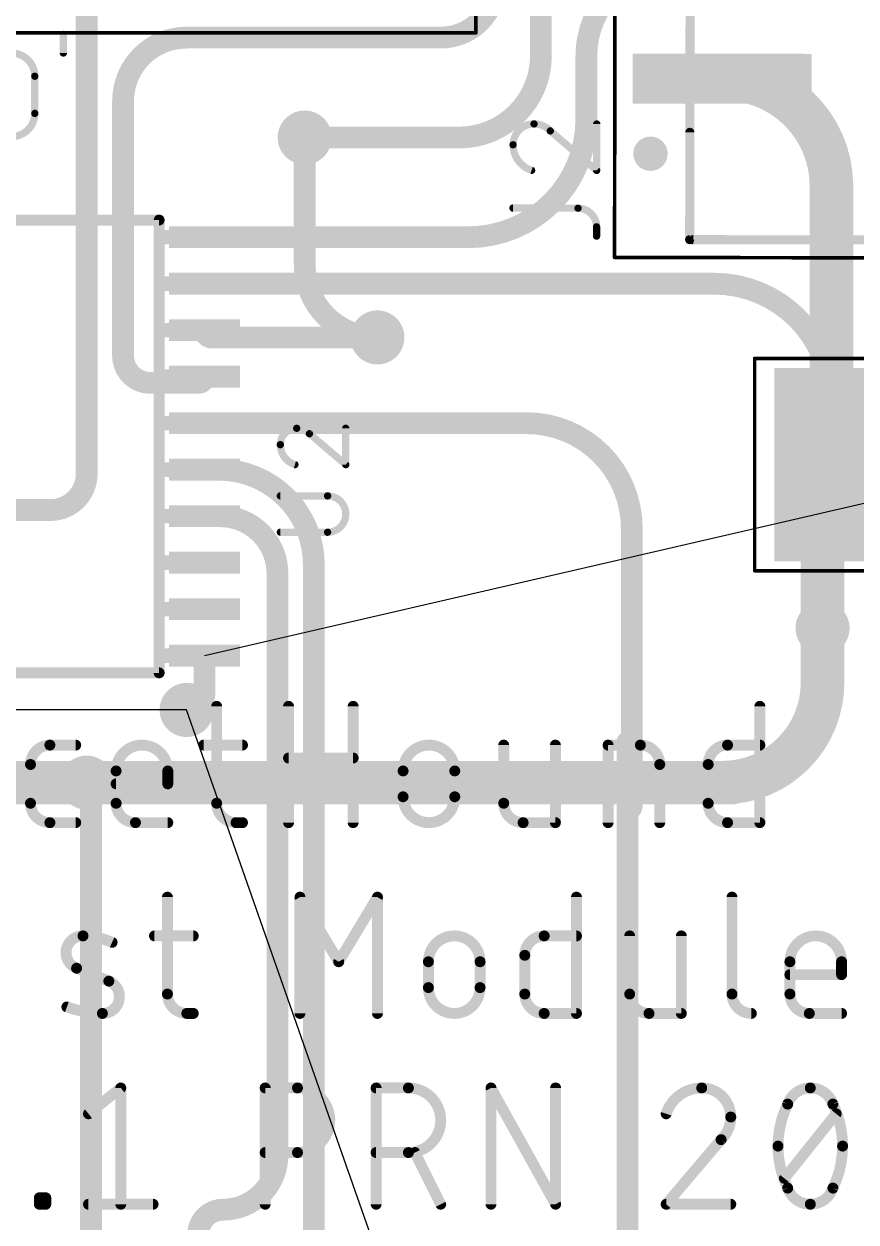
# Model space of a CAD drawing. Extents: x 33.9 to 86.6, y 2.2 to 57.4.
# Drawn here: x 61.35 to 72.99, y 14.56 to 31.31 of the extents above; entities that cross this region are included whole.
import ezdxf

# ---------------------------------------------------------------- set-up
doc = ezdxf.new("R2010")
doc.units = 0
for name, color, linetype in [('1', 12, 'CONTINUOUS'), ('16', 132, 'CONTINUOUS'), ('18', 110, 'CONTINUOUS'), ('19', 53, 'CONTINUOUS'), ('21', 253, 'CONTINUOUS'), ('25', 253, 'CONTINUOUS'), ('27', 253, 'CONTINUOUS'), ('39', 12, 'CONTINUOUS'), ('51', 253, 'CONTINUOUS')]:
    doc.layers.add(name, color=color, linetype=linetype)

# ---------------------------------------------------------------- blocks, each defined once
blk = doc.blocks.new('RECT')
blk.add_solid([(-0.5, -0.5), (0.5, -0.5), (-0.5, 0.5), (0.5, 0.5)])
blk = doc.blocks.new('ROUNDV')
at = {"const_width": 0.5}
blk.add_lwpolyline([(0, -0.25, 1), (0, 0.25, 1), (0, -0.25)], format="xyb", dxfattribs=at)

msp = doc.modelspace()

# ---------------------------------------------------------------- linework, layer by layer
at = {"layer": '1'}
for points, const_width in [([(62.23, 34.29), (62.23, 25.019)], 0.3048), ([(68.58, 32.385), (68.58, 30.861)], 0.3048), ([(67.183, 31.115), (63.627, 31.115)], 0.3048), ([(69.215, 29.972), (69.215, 30.861)], 0.3048), ([(62.738, 30.226), (62.738, 26.67)], 0.3048), ([(67.437, 29.718), (65.278, 29.718)], 0.3048), ([(72.641, 29.0717), (72.641, 26.035)], 0.6096), ([(63.8778, 28.325), (67.568, 28.325)], 0.3048), ([(63.8778, 27.675), (71.001, 27.675)], 0.3048), ([(66.294, 26.924), (63.9788, 26.924)], 0.3048), ([(63.119, 26.289), (63.7918, 26.289)], 0.3048), ([(72.641, 26.035), (72.641, 25.146)], 0.6096), ([(63.8778, 25.725), (68.382, 25.725)], 0.3048), ([(72.517, 22.86), (72.517, 25.019)], 0.6096), ([(72.641, 25.146), (72.39, 25.146)], 0.3048), ([(63.8778, 25.075), (63.81, 25.075)], 0.3048), ([(63.8778, 25.075), (64.079, 25.075)], 0.3048), ([(61.722, 24.511), (58.1282, 24.511)], 0.3048), ([(63.8778, 24.425), (64.094, 24.425)], 0.3048), ([(69.85, 24.257), (69.85, 20.38)], 0.3048), ([(65.405, 23.749), (65.405, 12.815)], 0.3048), ([(64.897, 23.622), (64.897, 15.494)], 0.3048), ([(63.8778, 22.475), (63.8778, 21.9678)], 0.3048), ([(69.79, 21.269), (69.79, 20.32)], 0.3048), ([(62.29, 13.081), (62.29, 20.641)], 0.3048), ([(69.79, 20.32), (69.79, 12.7)], 0.3048)]:
    msp.add_lwpolyline(points, dxfattribs=dict(at, const_width=const_width))
for points, const_width in [([(70.485, 32.131, 0.4142), (69.215, 30.861)], 0.3048), ([(67.183, 31.115, 0.4142), (67.945, 31.877)], 0.3048), ([(63.627, 31.115, 0.4142), (62.738, 30.226)], 0.3048), ([(63.627, 31.1912, 1), (63.627, 31.0388)], 0.1524), ([(63.627, 31.0388, 1), (63.627, 31.1912)], 0.1524), ([(67.183, 31.1912, 1), (67.183, 31.0388)], 0.1524), ([(67.183, 31.0388, 1), (67.183, 31.1912)], 0.1524), ([(67.437, 29.718, 0.4142), (68.58, 30.861)], 0.3048), ([(68.6562, 30.861, 1), (68.5038, 30.861)], 0.1524), ([(69.2912, 30.861, 1), (69.1388, 30.861)], 0.1524), ([(68.5038, 30.861, 1), (68.6562, 30.861)], 0.1524), ([(69.1388, 30.861, 1), (69.2912, 30.861)], 0.1524), ([(71.1104, 30.6924, 1), (71.1165, 30.3876)], 0.3048), ([(72.641, 29.0717, 0.4142), (71.1135, 30.54)], 0.6096), ([(62.8142, 30.226, 1), (62.6618, 30.226)], 0.1524), ([(62.6618, 30.226, 1), (62.8142, 30.226)], 0.1524), ([(67.568, 28.325, 0.4142), (69.215, 29.972)], 0.3048), ([(69.2912, 29.972, 1), (69.1388, 29.972)], 0.1524), ([(69.1388, 29.972, 1), (69.2912, 29.972)], 0.1524), ([(65.278, 29.7942, 1), (65.278, 29.6418)], 0.1524), ([(67.437, 29.7942, 1), (67.437, 29.6418)], 0.1524), ([(67.437, 29.6418, 1), (67.437, 29.7942)], 0.1524), ([(72.7934, 29.0717, 1), (72.4886, 29.0717)], 0.3048), ([(72.4886, 29.0687, 1), (72.7934, 29.0747)], 0.3048), ([(63.8778, 28.4012, 1), (63.8778, 28.2488)], 0.1524), ([(67.568, 28.4012, 1), (67.568, 28.2488)], 0.1524), ([(67.568, 28.2488, 1), (67.568, 28.4012)], 0.1524), ([(63.8778, 27.7512, 1), (63.8778, 27.5988)], 0.1524), ([(72.641, 26.035, 0.4142), (71.001, 27.675)], 0.3048), ([(71.001, 27.7512, 1), (71.001, 27.5988)], 0.1524), ([(71.001, 27.5988, 1), (71.001, 27.7512)], 0.1524), ([(63.8778, 27.025, 0.4142), (63.9788, 26.924)], 0.3048), ([(63.954, 27.025, 1), (63.8016, 27.025)], 0.1524), ([(63.9788, 27.0002, 1), (63.9788, 26.8478)], 0.1524), ([(63.9788, 26.8478, 1), (63.9788, 27.0002)], 0.1524), ([(66.294, 26.8478, 1), (66.294, 27.0002)], 0.1524), ([(62.738, 26.67, 0.4142), (63.119, 26.289)], 0.3048), ([(62.8142, 26.67, 1), (62.6618, 26.67)], 0.1524), ([(62.6618, 26.67, 1), (62.8142, 26.67)], 0.1524), ([(63.7918, 26.289, 0.4142), (63.8778, 26.375)], 0.3048), ([(63.954, 26.375, 1), (63.8016, 26.375)], 0.1524), ([(63.119, 26.3652, 1), (63.119, 26.2128)], 0.1524), ([(63.119, 26.2128, 1), (63.119, 26.3652)], 0.1524), ([(63.7918, 26.3652, 1), (63.7918, 26.2128)], 0.1524), ([(63.7918, 26.2128, 1), (63.7918, 26.3652)], 0.1524), ([(72.7934, 26.035, 1), (72.4886, 26.035)], 0.3048), ([(72.4886, 26.035, 1), (72.7934, 26.035)], 0.3048), ([(72.5648, 26.035, 1), (72.7172, 26.035)], 0.1524), ([(63.8778, 25.8012, 1), (63.8778, 25.6488)], 0.1524), ([(69.85, 24.257, 0.4142), (68.382, 25.725)], 0.3048), ([(68.382, 25.8012, 1), (68.382, 25.6488)], 0.1524), ([(68.382, 25.6488, 1), (68.382, 25.8012)], 0.1524), ([(72.517, 25.019, 0.4142), (72.39, 25.146)], 0.6096), ([(72.39, 25.2984, 1), (72.39, 24.9936)], 0.3048), ([(72.6694, 25.019, 1), (72.3646, 25.019)], 0.3048), ([(72.39, 25.2222, 1), (72.39, 25.0698)], 0.1524), ([(72.4886, 25.146, 1), (72.7934, 25.146)], 0.3048), ([(72.641, 25.0698, 1), (72.641, 25.2222)], 0.1524), ([(61.722, 24.511, 0.4142), (62.23, 25.019)], 0.3048), ([(62.3062, 25.019, 1), (62.1538, 25.019)], 0.1524), ([(63.81, 25.1512, 1), (63.81, 24.9988)], 0.1524), ([(63.8778, 25.1512, 1), (63.8778, 24.9988)], 0.1524), ([(63.8778, 24.9988, 1), (63.8778, 25.1512)], 0.1524), ([(65.405, 23.749, 0.4142), (64.079, 25.075)], 0.3048), ([(64.079, 25.1512, 1), (64.079, 24.9988)], 0.1524), ([(64.079, 24.9988, 1), (64.079, 25.1512)], 0.1524), ([(72.3646, 25.019, 1), (72.6694, 25.019)], 0.3048), ([(62.1538, 25.019, 1), (62.3062, 25.019)], 0.1524), ([(61.722, 24.5872, 1), (61.722, 24.4348)], 0.1524), ([(61.722, 24.4348, 1), (61.722, 24.5872)], 0.1524), ([(63.8778, 24.5012, 1), (63.8778, 24.3488)], 0.1524), ([(64.897, 23.622, 0.4142), (64.094, 24.425)], 0.3048), ([(64.094, 24.5012, 1), (64.094, 24.3488)], 0.1524), ([(64.094, 24.3488, 1), (64.094, 24.5012)], 0.1524), ([(69.9262, 24.257, 1), (69.7738, 24.257)], 0.1524), ([(69.7738, 24.257, 1), (69.9262, 24.257)], 0.1524), ([(65.4812, 23.749, 1), (65.3288, 23.749)], 0.1524), ([(65.3288, 23.749, 1), (65.4812, 23.749)], 0.1524), ([(64.9732, 23.622, 1), (64.8208, 23.622)], 0.1524), ([(64.8208, 23.622, 1), (64.9732, 23.622)], 0.1524), ([(72.3646, 22.86, 1), (72.6694, 22.86)], 0.3048), ([(63.954, 22.475, 1), (63.8016, 22.475)], 0.1524), ([(63.627, 21.717, 0.4142), (63.8778, 21.9678)], 0.3048), ([(63.954, 21.9678, 1), (63.8016, 21.9678)], 0.1524), ([(63.8016, 21.9678, 1), (63.954, 21.9678)], 0.1524), ([(63.627, 21.7932, 1), (63.627, 21.6408)], 0.1524), ([(69.8662, 21.269, 1), (69.7138, 21.269)], 0.1524), ([(62.29, 20.641, 0.4142), (62.23, 20.701)], 0.3048), ([(62.23, 20.7772, 1), (62.23, 20.6248)], 0.1524), ([(62.3662, 20.641, 1), (62.2138, 20.641)], 0.1524), ([(62.2138, 20.641, 1), (62.3662, 20.641)], 0.1524), ([(69.79, 20.32, 0.4142), (69.85, 20.38)], 0.3048), ([(69.8662, 20.32, 1), (69.7138, 20.32)], 0.1524), ([(69.79, 20.3962, 1), (69.79, 20.2438)], 0.1524), ([(69.9262, 20.38, 1), (69.7738, 20.38)], 0.1524), ([(69.7738, 20.38, 1), (69.9262, 20.38)], 0.1524), ([(69.7138, 20.32, 1), (69.8662, 20.32)], 0.1524), ([(64.135, 14.732, 0.4142), (64.897, 15.494)], 0.3048), ([(64.9732, 15.494, 1), (64.8208, 15.494)], 0.1524), ([(64.8208, 15.494, 1), (64.9732, 15.494)], 0.1524), ([(64.135, 14.732, 0.4142), (63.79, 14.387)], 0.3048), ([(64.135, 14.8082, 1), (64.135, 14.6558)], 0.1524), ([(64.135, 14.6558, 1), (64.135, 14.8082)], 0.1524)]:
    msp.add_lwpolyline(points, format="xyb", dxfattribs=dict(at, const_width=const_width))
at = {"layer": '16'}
for points, const_width in [([(65.278, 29.718), (65.278, 27.94)], 0.3048), ([(72.517, 22.098), (72.517, 22.86)], 0.6096), ([(62.23, 20.701), (49.53, 20.701)], 0.6096), ([(62.23, 20.701), (71.12, 20.701)], 0.6096), ([(71.12, 20.701), (71.247, 20.701)], 0.6096)]:
    msp.add_lwpolyline(points, dxfattribs=dict(at, const_width=const_width))
for points, const_width in [([(65.3542, 29.718, 1), (65.2018, 29.718)], 0.1524), ([(65.278, 27.94, 0.4142), (66.294, 26.924)], 0.3048), ([(65.3542, 27.94, 1), (65.2018, 27.94)], 0.1524), ([(65.2018, 27.94, 1), (65.3542, 27.94)], 0.1524), ([(66.294, 26.8478, 1), (66.294, 27.0002)], 0.1524), ([(72.6694, 22.86, 1), (72.3646, 22.86)], 0.3048), ([(71.12, 20.701, 0.4142), (72.517, 22.098)], 0.6096), ([(72.6694, 22.098, 1), (72.3646, 22.098)], 0.3048), ([(72.3646, 22.098, 1), (72.6694, 22.098)], 0.3048), ([(62.23, 20.8534, 1), (62.23, 20.5486)], 0.3048), ([(62.23, 20.5486, 1), (62.23, 20.8534)], 0.3048), ([(71.12, 20.8534, 1), (71.12, 20.5486)], 0.3048), ([(71.12, 20.8534, 1), (71.12, 20.5486)], 0.3048), ([(71.12, 20.5486, 1), (71.12, 20.8534)], 0.3048), ([(71.247, 20.5486, 1), (71.247, 20.8534)], 0.3048)]:
    msp.add_lwpolyline(points, format="xyb", dxfattribs=dict(at, const_width=const_width))
at = {"layer": '19'}
for p, q in [((75.441, 25.146), (63.8778, 22.475)), ((63.627, 21.717), (53.721, 21.717)), ((66.79, 12.7), (63.627, 21.717))]:
    msp.add_line(p, q, dxfattribs=at)
at = {"layer": '21'}
for points, const_width in [([(70.6595, 28.2908), (70.6621, 29.7908)], 0.127), ([(58.6772, 28.5646), (63.2428, 28.5646)], 0.1524), ([(70.7095, 28.2907), (73.4095, 28.286)], 0.127), ([(63.2428, 22.2354), (58.6772, 22.2354)], 0.1524), ([(64.0467, 21.7678), (64.0467, 20.4131)], 0.1524), ([(65.0518, 20.1422), (65.0518, 21.7678)], 0.1524), ([(65.9549, 21.7678), (65.9549, 20.1422)], 0.1524), ([(71.6408, 21.7678), (71.6408, 20.1422)], 0.1524), ([(61.7154, 21.2259), (62.0767, 21.2259)], 0.1524), ([(63.8661, 21.2259), (64.408, 21.2259)], 0.1524), ([(68.06, 21.2259), (68.06, 20.4131)], 0.1524), ([(68.7824, 20.1422), (68.7824, 21.2259)], 0.1524), ([(69.5189, 20.1422), (69.5189, 21.2259)], 0.1524), ([(69.5189, 21.2259), (69.9704, 21.2259)], 0.1524), ([(71.1893, 21.2259), (71.6408, 21.2259)], 0.1524), ([(65.0518, 21.0453), (65.9549, 21.0453)], 0.1524), ([(61.4445, 20.4131), (61.4445, 20.955)], 0.1524), ([(62.6411, 20.4131), (62.6411, 20.8647)], 0.1524), ([(63.3636, 20.8647), (63.3636, 20.6841)], 0.1524), ([(66.6531, 20.5034), (66.6531, 20.8647)], 0.1524), ([(67.3756, 20.8647), (67.3756, 20.5034)], 0.1524), ([(70.2414, 20.955), (70.2414, 20.1422)], 0.1524), ([(70.9184, 20.4131), (70.9184, 20.955)], 0.1524), ([(63.3636, 20.6841), (62.6411, 20.6841)], 0.1524), ([(62.0767, 20.1422), (61.7154, 20.1422)], 0.1524), ([(63.3636, 20.1422), (62.9121, 20.1422)], 0.1524), ([(64.3177, 20.1422), (64.408, 20.1422)], 0.1524), ([(68.3309, 20.1422), (68.7824, 20.1422)], 0.1524), ([(71.6408, 20.1422), (71.1893, 20.1422)], 0.1524), ([(63.3585, 19.1008), (63.3585, 17.7461)], 0.1524), ([(65.2111, 17.4752), (65.2111, 19.1008)], 0.1524), ([(65.2111, 19.1008), (65.753, 18.1977)], 0.1524), ([(65.753, 18.1977), (66.2948, 19.1008)], 0.1524), ([(66.2948, 19.1008), (66.2948, 17.4752)], 0.1524), ([(69.0768, 19.1008), (69.0768, 17.4752)], 0.1524), ([(71.2511, 19.1008), (71.2511, 17.7461)], 0.1524), ([(63.1778, 18.5589), (63.7197, 18.5589)], 0.1524), ([(68.6253, 18.5589), (69.0768, 18.5589)], 0.1524), ([(69.8206, 18.5589), (69.8206, 17.7461)], 0.1524), ([(70.5431, 17.4752), (70.5431, 18.5589)], 0.1524), ([(67.007, 17.8364), (67.007, 18.1977)], 0.1524), ([(67.7294, 18.1977), (67.7294, 17.8364)], 0.1524), ([(68.3543, 17.7461), (68.3543, 18.288)], 0.1524), ([(72.061, 17.7461), (72.061, 18.1977)], 0.1524), ([(72.7835, 18.1977), (72.7835, 18.0171)], 0.1524), ([(62.5399, 17.9268), (62.0883, 18.1074)], 0.1524), ([(72.7835, 18.0171), (72.061, 18.0171)], 0.1524), ([(63.6294, 17.4752), (63.7197, 17.4752)], 0.1524), ([(69.0768, 17.4752), (68.6253, 17.4752)], 0.1524), ([(70.0915, 17.4752), (70.5431, 17.4752)], 0.1524), ([(72.7835, 17.4752), (72.332, 17.4752)], 0.1524), ([(62.2551, 16.0726), (62.7066, 16.4338)], 0.1524), ([(62.7066, 16.4338), (62.7066, 14.8082)], 0.1524), ([(64.7251, 14.8082), (64.7251, 16.4338)], 0.1524), ([(64.7251, 16.4338), (65.1766, 16.4338)], 0.1524), ([(66.2762, 14.8082), (66.2762, 16.4338)], 0.1524), ([(66.2762, 16.4338), (66.7278, 16.4338)], 0.1524), ([(67.8823, 14.8082), (67.8823, 16.4338)], 0.1524), ([(67.8823, 16.4338), (68.7854, 14.8082)], 0.1524), ([(68.7854, 14.8082), (68.7854, 16.4338)], 0.1524), ([(71.9846, 15.1694), (72.7071, 16.0726)], 0.1524), ([(71.0988, 15.7113), (70.3312, 14.8082)], 0.1524), ([(65.1766, 15.5307), (64.7251, 15.5307)], 0.1524), ([(66.7278, 15.5307), (66.2762, 15.5307)], 0.1524), ([(67.1793, 14.8082), (66.8181, 15.5307)], 0.1524), ([(61.5673, 14.8082), (61.5673, 14.8985)], 0.1524), ([(61.5673, 14.8985), (61.6576, 14.8985)], 0.1524), ([(61.6576, 14.8985), (61.6576, 14.8082)], 0.1524), ([(61.6576, 14.8082), (61.5673, 14.8082)], 0.1524), ([(62.2551, 14.8082), (63.1582, 14.8082)], 0.1524), ([(70.3312, 14.8082), (71.2343, 14.8082)], 0.1524)]:
    msp.add_lwpolyline(points, dxfattribs=dict(at, const_width=const_width))
for points, const_width in [([(70.6939, 29.7907, 1), (70.6304, 29.7908)], 0.0635), ([(70.1116, 29.3718, 1), (70.1116, 29.6118, 1), (70.1116, 29.3718)], 0.24), ([(63.2428, 28.5265, 1), (63.2428, 28.6027)], 0.0762), ([(70.6278, 28.2908, 1), (70.6913, 28.2907)], 0.0635), ([(70.7096, 28.3225, 1), (70.7095, 28.259)], 0.0635), ([(63.2428, 22.1973, 1), (63.2428, 22.2735)], 0.0762), ([(64.0848, 21.7678, 1), (64.0086, 21.7678)], 0.0762), ([(65.0899, 21.7678, 1), (65.0137, 21.7678)], 0.0762), ([(65.993, 21.7678, 1), (65.9168, 21.7678)], 0.0762), ([(71.6789, 21.7678, 1), (71.6027, 21.7678)], 0.0762), ([(61.7154, 21.2259, 0.4142), (61.4445, 20.955)], 0.1524), ([(61.7154, 21.264, 1), (61.7154, 21.1878)], 0.0762), ([(61.7154, 21.1878, 1), (61.7154, 21.264)], 0.0762), ([(62.0767, 21.1878, 1), (62.0767, 21.264)], 0.0762), ([(63.3636, 20.8647, 1), (62.6411, 20.8647)], 0.1524), ([(63.8661, 21.264, 1), (63.8661, 21.1878)], 0.0762), ([(64.408, 21.1878, 1), (64.408, 21.264)], 0.0762), ([(67.3756, 20.8647, 1), (66.6531, 20.8647)], 0.1524), ([(68.0981, 21.2259, 1), (68.0219, 21.2259)], 0.0762), ([(68.8205, 21.2259, 1), (68.7443, 21.2259)], 0.0762), ([(69.557, 21.2259, 1), (69.4808, 21.2259)], 0.0762), ([(69.5189, 21.264, 1), (69.5189, 21.1878)], 0.0762), ([(70.2414, 20.955, 0.4142), (69.9704, 21.2259)], 0.1524), ([(69.9704, 21.264, 1), (69.9704, 21.1878)], 0.0762), ([(69.9704, 21.1878, 1), (69.9704, 21.264)], 0.0762), ([(71.1893, 21.2259, 0.4142), (70.9184, 20.955)], 0.1524), ([(71.1893, 21.264, 1), (71.1893, 21.1878)], 0.0762), ([(71.1893, 21.1878, 1), (71.1893, 21.264)], 0.0762), ([(71.6408, 21.1878, 1), (71.6408, 21.264)], 0.0762), ([(65.0518, 21.0834, 1), (65.0518, 21.0072)], 0.0762), ([(65.9549, 21.0072, 1), (65.9549, 21.0834)], 0.0762), ([(61.4826, 20.955, 1), (61.4064, 20.955)], 0.0762), ([(61.4064, 20.955, 1), (61.4826, 20.955)], 0.0762), ([(62.6792, 20.8647, 1), (62.603, 20.8647)], 0.0762), ([(63.4017, 20.8647, 1), (63.3255, 20.8647)], 0.0762), ([(66.6912, 20.8647, 1), (66.615, 20.8647)], 0.0762), ([(67.4137, 20.8647, 1), (67.3375, 20.8647)], 0.0762), ([(70.2795, 20.955, 1), (70.2033, 20.955)], 0.0762), ([(70.2033, 20.955, 1), (70.2795, 20.955)], 0.0762), ([(70.9565, 20.955, 1), (70.8803, 20.955)], 0.0762), ([(70.8803, 20.955, 1), (70.9565, 20.955)], 0.0762), ([(62.603, 20.8647, 1), (62.6792, 20.8647)], 0.0762), ([(63.3255, 20.8647, 1), (63.4017, 20.8647)], 0.0762), ([(66.615, 20.8647, 1), (66.6912, 20.8647)], 0.0762), ([(67.3375, 20.8647, 1), (67.4137, 20.8647)], 0.0762), ([(62.6411, 20.7222, 1), (62.6411, 20.646)], 0.0762), ([(63.3255, 20.6841, 1), (63.4017, 20.6841)], 0.0762), ([(63.3636, 20.646, 1), (63.3636, 20.7222)], 0.0762), ([(61.4445, 20.4131, 0.4142), (61.7154, 20.1422)], 0.1524), ([(61.4826, 20.4131, 1), (61.4064, 20.4131)], 0.0762), ([(61.4064, 20.4131, 1), (61.4826, 20.4131)], 0.0762), ([(62.6411, 20.4131, 0.4142), (62.9121, 20.1422)], 0.1524), ([(62.6792, 20.4131, 1), (62.603, 20.4131)], 0.0762), ([(62.603, 20.4131, 1), (62.6792, 20.4131)], 0.0762), ([(64.0467, 20.4131, 0.4142), (64.3177, 20.1422)], 0.1524), ([(64.0848, 20.4131, 1), (64.0086, 20.4131)], 0.0762), ([(64.0086, 20.4131, 1), (64.0848, 20.4131)], 0.0762), ([(66.6531, 20.5034, 1), (67.3756, 20.5034)], 0.1524), ([(66.6912, 20.5034, 1), (66.615, 20.5034)], 0.0762), ([(66.615, 20.5034, 1), (66.6912, 20.5034)], 0.0762), ([(67.4137, 20.5034, 1), (67.3375, 20.5034)], 0.0762), ([(67.3375, 20.5034, 1), (67.4137, 20.5034)], 0.0762), ([(68.06, 20.4131, 0.4142), (68.3309, 20.1422)], 0.1524), ([(68.0981, 20.4131, 1), (68.0219, 20.4131)], 0.0762), ([(68.0219, 20.4131, 1), (68.0981, 20.4131)], 0.0762), ([(70.9184, 20.4131, 0.4142), (71.1893, 20.1422)], 0.1524), ([(70.9565, 20.4131, 1), (70.8803, 20.4131)], 0.0762), ([(70.8803, 20.4131, 1), (70.9565, 20.4131)], 0.0762), ([(61.7154, 20.1803, 1), (61.7154, 20.1041)], 0.0762), ([(61.7154, 20.1041, 1), (61.7154, 20.1803)], 0.0762), ([(62.0767, 20.1041, 1), (62.0767, 20.1803)], 0.0762), ([(62.9121, 20.1803, 1), (62.9121, 20.1041)], 0.0762), ([(62.9121, 20.1041, 1), (62.9121, 20.1803)], 0.0762), ([(63.3636, 20.1041, 1), (63.3636, 20.1803)], 0.0762), ([(64.3177, 20.1803, 1), (64.3177, 20.1041)], 0.0762), ([(64.3177, 20.1041, 1), (64.3177, 20.1803)], 0.0762), ([(64.408, 20.1041, 1), (64.408, 20.1803)], 0.0762), ([(65.0137, 20.1422, 1), (65.0899, 20.1422)], 0.0762), ([(65.9168, 20.1422, 1), (65.993, 20.1422)], 0.0762), ([(68.3309, 20.1803, 1), (68.3309, 20.1041)], 0.0762), ([(68.3309, 20.1041, 1), (68.3309, 20.1803)], 0.0762), ([(68.7443, 20.1422, 1), (68.8205, 20.1422)], 0.0762), ([(68.7824, 20.1041, 1), (68.7824, 20.1803)], 0.0762), ([(69.4808, 20.1422, 1), (69.557, 20.1422)], 0.0762), ([(70.2033, 20.1422, 1), (70.2795, 20.1422)], 0.0762), ([(71.1893, 20.1803, 1), (71.1893, 20.1041)], 0.0762), ([(71.1893, 20.1041, 1), (71.1893, 20.1803)], 0.0762), ([(71.6027, 20.1422, 1), (71.6789, 20.1422)], 0.0762), ([(71.6408, 20.1041, 1), (71.6408, 20.1803)], 0.0762), ([(63.3966, 19.1008, 1), (63.3204, 19.1008)], 0.0762), ([(65.2492, 19.1008, 1), (65.173, 19.1008)], 0.0762), ([(65.2438, 19.1204, 1), (65.1784, 19.0812)], 0.0762), ([(66.3329, 19.1008, 1), (66.2567, 19.1008)], 0.0762), ([(66.3275, 19.0812, 1), (66.2622, 19.1204)], 0.0762), ([(69.1149, 19.1008, 1), (69.0387, 19.1008)], 0.0762), ([(71.2892, 19.1008, 1), (71.213, 19.1008)], 0.0762), ([(62.1786, 18.5589, 0.8318), (62.0883, 18.1074)], 0.1524), ([(62.585, 18.4686, 0.1025), (62.1786, 18.5589)], 0.1524), ([(62.1792, 18.597, 1), (62.1781, 18.5208)], 0.0762), ([(62.1781, 18.5208, 1), (62.1792, 18.597)], 0.0762), ([(63.1778, 18.597, 1), (63.1778, 18.5208)], 0.0762), ([(63.7197, 18.5208, 1), (63.7197, 18.597)], 0.0762), ([(67.7294, 18.1977, 1), (67.007, 18.1977)], 0.1524), ([(68.6253, 18.5589, 0.4142), (68.3543, 18.288)], 0.1524), ([(68.6253, 18.597, 1), (68.6253, 18.5208)], 0.0762), ([(68.6253, 18.5208, 1), (68.6253, 18.597)], 0.0762), ([(69.0768, 18.5208, 1), (69.0768, 18.597)], 0.0762), ([(69.8587, 18.5589, 1), (69.7825, 18.5589)], 0.0762), ([(70.5812, 18.5589, 1), (70.505, 18.5589)], 0.0762), ([(72.7835, 18.1977, 1), (72.061, 18.1977)], 0.1524), ([(62.5694, 18.4339, 1), (62.6007, 18.5034)], 0.0762), ([(65.7203, 18.2173, 1), (65.7856, 18.1781)], 0.0762), ([(65.7203, 18.1781, 1), (65.7856, 18.2173)], 0.0762), ([(67.0451, 18.1977, 1), (66.9689, 18.1977)], 0.0762), ([(67.7675, 18.1977, 1), (67.6913, 18.1977)], 0.0762), ([(68.3924, 18.288, 1), (68.3162, 18.288)], 0.0762), ([(68.3162, 18.288, 1), (68.3924, 18.288)], 0.0762), ([(72.0991, 18.1977, 1), (72.0229, 18.1977)], 0.0762), ([(72.8216, 18.1977, 1), (72.7454, 18.1977)], 0.0762), ([(62.1025, 18.1427, 1), (62.0742, 18.072)], 0.0762), ([(62.0742, 18.072, 1), (62.1025, 18.1428)], 0.0762), ([(66.9689, 18.1977, 1), (67.0451, 18.1977)], 0.0762), ([(67.6913, 18.1977, 1), (67.7675, 18.1977)], 0.0762), ([(72.0229, 18.1977, 1), (72.0991, 18.1977)], 0.0762), ([(72.061, 18.0552, 1), (72.061, 17.979)], 0.0762), ([(72.7454, 18.1977, 1), (72.8216, 18.1977)], 0.0762), ([(72.7835, 17.979, 1), (72.7835, 18.0552)], 0.0762), ([(62.4496, 17.4752, 0.8318), (62.5399, 17.9268)], 0.1524), ([(62.554, 17.9621, 1), (62.5257, 17.8914)], 0.0762), ([(62.5257, 17.8914, 1), (62.554, 17.9621)], 0.0762), ([(72.7454, 18.0171, 1), (72.8216, 18.0171)], 0.0762), ([(63.3585, 17.7461, 0.4142), (63.6294, 17.4752)], 0.1524), ([(63.3966, 17.7461, 1), (63.3204, 17.7461)], 0.0762), ([(63.3204, 17.7461, 1), (63.3966, 17.7461)], 0.0762), ([(67.007, 17.8364, 1), (67.7294, 17.8364)], 0.1524), ([(67.0451, 17.8364, 1), (66.9689, 17.8364)], 0.0762), ([(66.9689, 17.8364, 1), (67.0451, 17.8364)], 0.0762), ([(67.7675, 17.8364, 1), (67.6913, 17.8364)], 0.0762), ([(67.6913, 17.8364, 1), (67.7675, 17.8364)], 0.0762), ([(68.3543, 17.7461, 0.4142), (68.6253, 17.4752)], 0.1524), ([(68.3924, 17.7461, 1), (68.3162, 17.7461)], 0.0762), ([(68.3162, 17.7461, 1), (68.3924, 17.7461)], 0.0762), ([(69.8206, 17.7461, 0.4142), (70.0915, 17.4752)], 0.1524), ([(69.8587, 17.7461, 1), (69.7825, 17.7461)], 0.0762), ([(69.7825, 17.7461, 1), (69.8587, 17.7461)], 0.0762), ([(71.2511, 17.7461, 0.4142), (71.522, 17.4752)], 0.1524), ([(71.2892, 17.7461, 1), (71.213, 17.7461)], 0.0762), ([(71.213, 17.7461, 1), (71.2892, 17.7461)], 0.0762), ([(72.061, 17.7461, 0.4142), (72.332, 17.4752)], 0.1524), ([(72.0991, 17.7461, 1), (72.0229, 17.7461)], 0.0762), ([(72.0229, 17.7461, 1), (72.0991, 17.7461)], 0.0762), ([(61.9658, 17.6014, 1), (61.94, 17.5297)], 0.0762), ([(61.9529, 17.5655, 0.083), (62.4496, 17.4752)], 0.1524), ([(62.4501, 17.5133, 1), (62.449, 17.4371)], 0.0762), ([(62.449, 17.4371, 1), (62.4501, 17.5133)], 0.0762), ([(63.6294, 17.5133, 1), (63.6294, 17.4371)], 0.0762), ([(63.6294, 17.4371, 1), (63.6294, 17.5133)], 0.0762), ([(63.7197, 17.4371, 1), (63.7197, 17.5133)], 0.0762), ([(65.173, 17.4752, 1), (65.2492, 17.4752)], 0.0762), ([(66.2567, 17.4752, 1), (66.3329, 17.4752)], 0.0762), ([(68.6253, 17.5133, 1), (68.6253, 17.4371)], 0.0762), ([(68.6253, 17.4371, 1), (68.6253, 17.5133)], 0.0762), ([(69.0387, 17.4752, 1), (69.1149, 17.4752)], 0.0762), ([(69.0768, 17.4371, 1), (69.0768, 17.5133)], 0.0762), ([(70.0915, 17.5133, 1), (70.0915, 17.4371)], 0.0762), ([(70.0915, 17.4371, 1), (70.0915, 17.5133)], 0.0762), ([(70.505, 17.4752, 1), (70.5812, 17.4752)], 0.0762), ([(70.5431, 17.4371, 1), (70.5431, 17.5133)], 0.0762), ([(71.522, 17.4371, 1), (71.522, 17.5133)], 0.0762), ([(72.332, 17.5133, 1), (72.332, 17.4371)], 0.0762), ([(72.332, 17.4371, 1), (72.332, 17.5133)], 0.0762), ([(72.7835, 17.4371, 1), (72.7835, 17.5133)], 0.0762), ([(62.7447, 16.4338, 1), (62.6685, 16.4338)], 0.0762), ([(62.7304, 16.404, 1), (62.6828, 16.4636)], 0.0762), ([(64.7632, 16.4338, 1), (64.687, 16.4338)], 0.0762), ([(64.7251, 16.4719, 1), (64.7251, 16.3957)], 0.0762), ([(65.1766, 15.5307, 1), (65.1766, 16.4338)], 0.1524), ([(65.1766, 16.4719, 1), (65.1766, 16.3957)], 0.0762), ([(65.1766, 16.3957, 1), (65.1766, 16.4719)], 0.0762), ([(66.3143, 16.4338, 1), (66.2381, 16.4338)], 0.0762), ([(66.2762, 16.4719, 1), (66.2762, 16.3957)], 0.0762), ([(66.7278, 15.5307, 1), (66.7278, 16.4338)], 0.1524), ([(66.7278, 16.4719, 1), (66.7278, 16.3957)], 0.0762), ([(66.7278, 16.3957, 1), (66.7278, 16.4719)], 0.0762), ([(67.9204, 16.4338, 1), (67.8442, 16.4338)], 0.0762), ([(67.9156, 16.4523, 1), (67.849, 16.4153)], 0.0762), ([(68.8235, 16.4338, 1), (68.7473, 16.4338)], 0.0762), ([(70.8279, 16.4338, 0.3252), (70.3312, 16.0726)], 0.1524), ([(71.2343, 16.0274, 0.4142), (70.8279, 16.4338)], 0.1524), ([(70.8279, 16.4719, 1), (70.8279, 16.3957)], 0.0762), ([(70.8279, 16.3957, 1), (70.8279, 16.4719)], 0.0762), ([(72.3459, 16.4338, 0.3205), (72.0298, 16.208)], 0.1524), ([(72.662, 16.208, 0.3205), (72.3459, 16.4338)], 0.1524), ([(72.3459, 16.4719, 1), (72.3459, 16.3957)], 0.0762), ([(72.3459, 16.3957, 1), (72.3459, 16.4719)], 0.0762), ([(72.0298, 16.208, 0.1139), (71.8943, 15.621)], 0.1524), ([(71.9937, 16.2204, 1), (72.0658, 16.1957)], 0.0762), ([(72.064, 16.1913, 1), (71.9955, 16.2247)], 0.0762), ([(72.6962, 16.2247, 1), (72.6277, 16.1913)], 0.0762), ([(72.7974, 15.621, 0.1139), (72.662, 16.208)], 0.1524), ([(72.6259, 16.1957, 1), (72.698, 16.2204)], 0.0762), ([(62.2313, 16.1023, 1), (62.2789, 16.0428)], 0.0762), ([(70.295, 16.0843, 1), (70.3674, 16.0608)], 0.0762), ([(71.0988, 15.7113, 0.2053), (71.2343, 16.0274)], 0.1524), ([(71.2724, 16.0274, 1), (71.1962, 16.0274)], 0.0762), ([(72.7369, 16.0488, 1), (72.6774, 16.0964)], 0.0762), ([(71.1962, 16.0274, 1), (71.2724, 16.0274)], 0.0762), ([(71.0726, 15.7389, 1), (71.1251, 15.6837)], 0.0762), ([(71.1279, 15.6866, 1), (71.0698, 15.736)], 0.0762), ([(64.7251, 15.5688, 1), (64.7251, 15.4926)], 0.0762), ([(65.1766, 15.5688, 1), (65.1766, 15.4926)], 0.0762), ([(65.1766, 15.4926, 1), (65.1766, 15.5688)], 0.0762), ([(66.2762, 15.5688, 1), (66.2762, 15.4926)], 0.0762), ([(66.7278, 15.5688, 1), (66.7278, 15.4926)], 0.0762), ([(66.7278, 15.4926, 1), (66.7278, 15.5688)], 0.0762), ([(66.8522, 15.5477, 1), (66.784, 15.5136)], 0.0762), ([(71.8943, 15.621, 0.1139), (72.0298, 15.034)], 0.1524), ([(71.9324, 15.621, 1), (71.8562, 15.621)], 0.0762), ([(71.8562, 15.621, 1), (71.9324, 15.621)], 0.0762), ([(72.662, 15.034, 0.1139), (72.7974, 15.621)], 0.1524), ([(72.8355, 15.621, 1), (72.7593, 15.621)], 0.0762), ([(72.7593, 15.621, 1), (72.8355, 15.621)], 0.0762), ([(71.9549, 15.1932, 1), (72.0144, 15.1456)], 0.0762), ([(72.0658, 15.0463, 1), (71.9937, 15.0216)], 0.0762), ([(72.0298, 15.034, 0.3205), (72.3459, 14.8082)], 0.1524), ([(71.9955, 15.0173, 1), (72.064, 15.0507)], 0.0762), ([(72.3459, 14.8082, 0.3205), (72.662, 15.034)], 0.1524), ([(72.6277, 15.0507, 1), (72.6962, 15.0173)], 0.0762), ([(72.698, 15.0216, 1), (72.6259, 15.0463)], 0.0762), ([(61.6054, 14.8985, 1), (61.5292, 14.8985)], 0.0762), ([(61.5673, 14.9366, 1), (61.5673, 14.8604)], 0.0762), ([(61.6957, 14.8985, 1), (61.6195, 14.8985)], 0.0762), ([(61.6576, 14.8604, 1), (61.6576, 14.9366)], 0.0762), ([(61.5673, 14.8463, 1), (61.5673, 14.7701)], 0.0762), ([(61.5292, 14.8082, 1), (61.6054, 14.8082)], 0.0762), ([(61.6195, 14.8082, 1), (61.6957, 14.8082)], 0.0762), ([(61.6576, 14.7701, 1), (61.6576, 14.8463)], 0.0762), ([(62.2551, 14.8463, 1), (62.2551, 14.7701)], 0.0762), ([(62.6685, 14.8082, 1), (62.7447, 14.8082)], 0.0762), ([(63.1582, 14.7701, 1), (63.1582, 14.8463)], 0.0762), ([(64.687, 14.8082, 1), (64.7632, 14.8082)], 0.0762), ([(66.2381, 14.8082, 1), (66.3143, 14.8082)], 0.0762), ([(67.1453, 14.7912, 1), (67.2134, 14.8252)], 0.0762), ([(67.8442, 14.8082, 1), (67.9204, 14.8082)], 0.0762), ([(68.7473, 14.8082, 1), (68.8235, 14.8082)], 0.0762), ([(68.7521, 14.7897, 1), (68.8187, 14.8267)], 0.0762), ([(70.3312, 14.8463, 1), (70.3312, 14.7701)], 0.0762), ([(70.3022, 14.8329, 1), (70.3602, 14.7835)], 0.0762), ([(71.2343, 14.7701, 1), (71.2343, 14.8463)], 0.0762), ([(72.3459, 14.8463, 1), (72.3459, 14.7701)], 0.0762), ([(72.3459, 14.7701, 1), (72.3459, 14.8463)], 0.0762)]:
    msp.add_lwpolyline(points, format="xyb", dxfattribs=dict(at, const_width=const_width))
at = {"layer": '25'}
for points, const_width in [([(68.4836, 29.9086, 0.4142), (68.1908, 29.6169)], 0.1016), ([(68.7108, 29.8108, 0.2053), (68.4836, 29.9086)], 0.1016), ([(68.4837, 29.934, 1), (68.4836, 29.8832)], 0.0508), ([(68.4836, 29.8832, 1), (68.4837, 29.934)], 0.0508), ([(68.7273, 29.8301, 1), (68.6943, 29.7915)], 0.0508), ([(68.6924, 29.7933, 1), (68.7292, 29.8283)], 0.0508), ([(69.3859, 29.9071, 1), (69.3351, 29.9071)], 0.0508), ([(68.1908, 29.6169, 0.3252), (68.45, 29.2592)], 0.1016), ([(68.2162, 29.6168, 1), (68.1654, 29.6169)], 0.0508), ([(68.1654, 29.6169, 1), (68.2162, 29.6168)], 0.0508), ([(68.4422, 29.235, 1), (68.4579, 29.2833)], 0.0508), ([(69.334, 29.2576, 1), (69.3848, 29.2575)], 0.0508), ([(69.3429, 29.2382, 1), (69.3759, 29.2769)], 0.0508), ([(68.1893, 28.7574, 1), (68.1892, 28.7066)], 0.0508), ([(69.358, 28.4701, 0.4142), (69.0986, 28.7304)], 0.1016), ([(69.0987, 28.7558, 1), (69.0986, 28.705)], 0.0508), ([(69.0986, 28.705, 1), (69.0987, 28.7558)], 0.0508), ([(69.3834, 28.4701, 1), (69.3326, 28.4702)], 0.0508), ([(69.3326, 28.4702, 1), (69.3834, 28.4701)], 0.0508), ([(69.3324, 28.3403, 1), (69.3832, 28.3402)], 0.0508), ([(65.166, 25.654, 0.4142), (64.9374, 25.4254)], 0.1016), ([(65.3438, 25.5778, 0.2053), (65.166, 25.654)], 0.1016), ([(65.166, 25.6794, 1), (65.166, 25.6286)], 0.0508), ([(65.166, 25.6286, 1), (65.166, 25.6794)], 0.0508), ([(65.3603, 25.5972, 1), (65.3273, 25.5584)], 0.0508), ([(65.8772, 25.654, 1), (65.8264, 25.654)], 0.0508), ([(64.9374, 25.4254, 0.3252), (65.1406, 25.146)], 0.1016), ([(64.9628, 25.4254, 1), (64.912, 25.4254)], 0.0508), ([(65.3254, 25.5603, 1), (65.3622, 25.5953)], 0.0508), ([(64.912, 25.4254, 1), (64.9628, 25.4254)], 0.0508), ([(65.1328, 25.1218, 1), (65.1484, 25.1702)], 0.0508), ([(65.8264, 25.146, 1), (65.8772, 25.146)], 0.0508), ([(65.8353, 25.1266, 1), (65.8683, 25.1654)], 0.0508), ([(64.9374, 24.7345, 1), (64.9374, 24.6837)], 0.0508), ([(65.5978, 24.2011, 1), (65.5978, 24.7091)], 0.1016), ([(65.5978, 24.7345, 1), (65.5978, 24.6837)], 0.0508), ([(65.5978, 24.6837, 1), (65.5978, 24.7345)], 0.0508), ([(64.9374, 24.2265, 1), (64.9374, 24.1757)], 0.0508), ([(65.5978, 24.2265, 1), (65.5978, 24.1757)], 0.0508), ([(65.5978, 24.1757, 1), (65.5978, 24.2265)], 0.0508)]:
    msp.add_lwpolyline(points, format="xyb", dxfattribs=dict(at, const_width=const_width))
at = {"layer": '25', "const_width": 0.1016}
for points in [[(68.7108, 29.8108), (69.3594, 29.2576)], [(69.3594, 29.2576), (69.3605, 29.9071)], [(68.1893, 28.732), (69.0986, 28.7304)], [(69.358, 28.4701), (69.3578, 28.3402)], [(65.3438, 25.5778), (65.8518, 25.146)], [(65.8518, 25.146), (65.8518, 25.654)], [(65.5978, 24.7091), (64.9374, 24.7091)], [(64.9374, 24.2011), (65.5978, 24.2011)]]:
    msp.add_lwpolyline(points, dxfattribs=at)
at = {"layer": '27', "const_width": 0.1016}
for points in [[(61.9038, 30.8992), (61.9038, 31.1588)], [(61.5044, 30.5746), (61.5044, 30.0554)]]:
    msp.add_lwpolyline(points, dxfattribs=at)
at = {"layer": '27'}
for points, const_width in [([(61.9292, 31.1588, 1), (61.8784, 31.1588)], 0.0508), ([(61.5044, 30.5746, 1), (60.8553, 30.5746)], 0.1016), ([(61.8784, 30.8992, 1), (61.9292, 30.8992)], 0.0508), ([(61.5298, 30.5746, 1), (61.479, 30.5746)], 0.0508), ([(61.479, 30.5746, 1), (61.5298, 30.5746)], 0.0508), ([(60.8553, 30.0554, 1), (61.5044, 30.0554)], 0.1016), ([(61.5298, 30.0554, 1), (61.479, 30.0554)], 0.0508), ([(61.479, 30.0554, 1), (61.5298, 30.0554)], 0.0508)]:
    msp.add_lwpolyline(points, format="xyb", dxfattribs=dict(at, const_width=const_width))
at = {"layer": '39'}
for points, const_width in [([(67.67, 31.18), (67.67, 56.38)], 0.05), ([(69.6091, 28.0426), (69.6309, 40.5426)], 0.05), ([(49.17, 31.18), (67.67, 31.18)], 0.05), ([(69.6091, 28.0426), (73.5091, 28.0358)], 0.05), ([(71.568, 26.629), (76.514, 26.629)], 0.0508), ([(71.568, 23.663), (71.568, 26.629)], 0.0508), ([(76.514, 23.663), (71.568, 23.663)], 0.0508)]:
    msp.add_lwpolyline(points, dxfattribs=dict(at, const_width=const_width))
for points, const_width in [([(67.6575, 31.18, 1), (67.6825, 31.18)], 0.025), ([(67.67, 31.1675, 1), (67.67, 31.1925)], 0.025), ([(69.6091, 28.0551, 1), (69.6091, 28.0301)], 0.025), ([(69.5966, 28.0426, 1), (69.6216, 28.0426)], 0.025), ([(71.568, 26.6417, 1), (71.568, 26.6163)], 0.0254), ([(71.5807, 26.629, 1), (71.5553, 26.629)], 0.0254), ([(71.568, 23.6757, 1), (71.568, 23.6503)], 0.0254), ([(71.5553, 23.663, 1), (71.5807, 23.663)], 0.0254)]:
    msp.add_lwpolyline(points, format="xyb", dxfattribs=dict(at, const_width=const_width))
at = {"layer": '51'}
for points, const_width in [([(70.6595, 28.2908), (70.6805, 40.2908)], 0.127), ([(63.2428, 22.2354), (63.2428, 28.5646)], 0.1524), ([(76.6595, 28.2803), (70.6595, 28.2908)], 0.127)]:
    msp.add_lwpolyline(points, dxfattribs=dict(at, const_width=const_width))
for points, const_width in [([(63.2809, 28.5646, 1), (63.2047, 28.5646)], 0.0762), ([(70.6596, 28.3225, 1), (70.6595, 28.259)], 0.0635), ([(70.6278, 28.2908, 1), (70.6913, 28.2907)], 0.0635), ([(63.2047, 22.2354, 1), (63.2809, 22.2354)], 0.0762)]:
    msp.add_lwpolyline(points, format="xyb", dxfattribs=dict(at, const_width=const_width))

# ---------------------------------------------------------------- block references
at = {"layer": '1'}
for p, xscale, yscale, rotation in [((71.1135, 30.54), 0.7, 2.5, 89.9), ((63.8778, 28.325), 0.3048, 0.9906, 270), ((63.8778, 27.675), 0.3048, 0.9906, 270), ((63.8778, 27.025), 0.3048, 0.9906, 270), ((63.8778, 26.375), 0.3048, 0.9906, 270), ((63.8778, 25.725), 0.3048, 0.9906, 270), ((63.8778, 25.075), 0.3048, 0.9906, 270), ((63.8778, 24.425), 0.3048, 0.9906, 270), ((63.8778, 23.775), 0.3048, 0.9906, 270), ((63.8778, 23.125), 0.3048, 0.9906, 270), ((63.8778, 22.475), 0.3048, 0.9906, 270)]:
    msp.add_blockref('RECT', p, dxfattribs=dict(at, xscale=xscale, yscale=yscale, rotation=rotation))
at = {"layer": '1', "xscale": 1.6, "yscale": 2.7}
msp.add_blockref('RECT', (72.641, 25.146), dxfattribs=at)
at = {"layer": '18', "xscale": 0.7564, "yscale": 0.7564}
for p in [(65.278, 29.718), (65.278, 29.718), (66.294, 26.924), (66.294, 26.924), (72.517, 22.86), (72.517, 22.86), (63.627, 21.717), (63.627, 21.717), (62.23, 20.701), (62.23, 20.701)]:
    msp.add_blockref('ROUNDV', p, dxfattribs=at)
at = {"layer": '51', "xscale": 0.2032, "yscale": 0.8382, "rotation": 270}
for p in [(63.6619, 28.325), (63.6619, 27.675), (63.6619, 27.025), (63.6619, 26.375), (63.6619, 25.725), (63.6619, 25.075), (63.6619, 24.425), (63.6619, 23.775), (63.6619, 23.125), (63.6619, 22.475)]:
    msp.add_blockref('RECT', p, dxfattribs=at)
at = {"layer": '51', "xscale": 0.7501, "yscale": 2.5999}
msp.add_blockref('RECT', (72.7143, 25.1506), dxfattribs=at)

doc.saveas('drawing.dxf')
